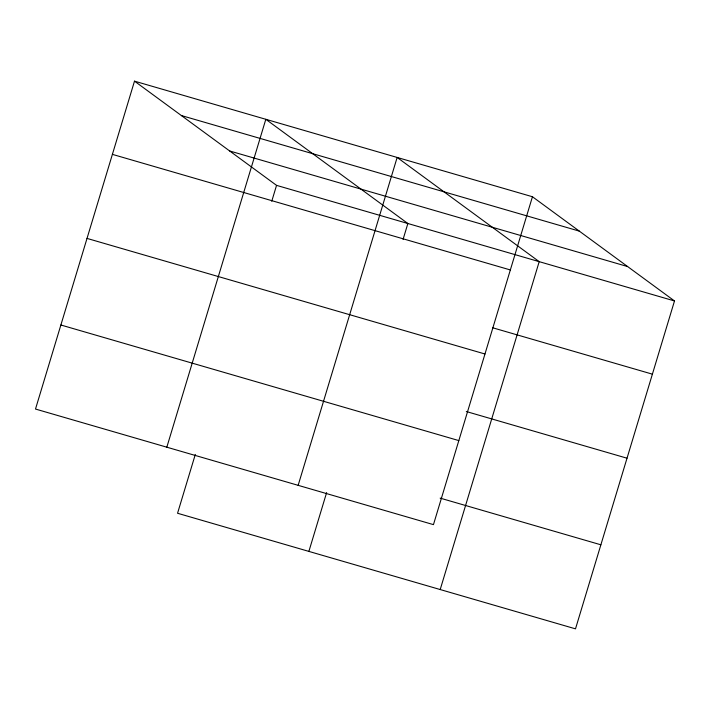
<?xml version="1.0" encoding="UTF-8"?>
<svg xmlns="http://www.w3.org/2000/svg" width="710" height="710" viewBox="0 0 710 710"><rect width="100%" height="100%" fill="white"/><g stroke="black" fill="none" stroke-linecap="round" stroke-linejoin="round"><path stroke-width="1.06" d="M134.501 81.153L35.5 409.049L433.455 524.637L532.447 196.741L134.501 81.153L276.545 185.363L674.5 300.951L575.499 628.847L177.553 513.259L195.312 454.427M166.823 447.193L265.824 119.298L407.868 223.508L403.067 239.421M271.744 201.285L276.545 185.363M298.147 485.338L397.147 157.442L539.201 261.653L440.2 589.548M308.877 551.404L326.635 492.571M181.378 115.544L579.324 231.123M229.667 150.973L627.622 266.561M112.393 154.363L510.348 269.951M492.731 327.789L652.392 374.161M87.019 238.409L484.974 353.997M466.301 411.525L627.019 458.207M60.874 325.002L458.829 440.59M440.156 498.118L600.873 544.801M532.447 196.741L674.5 300.951"/></g></svg>
